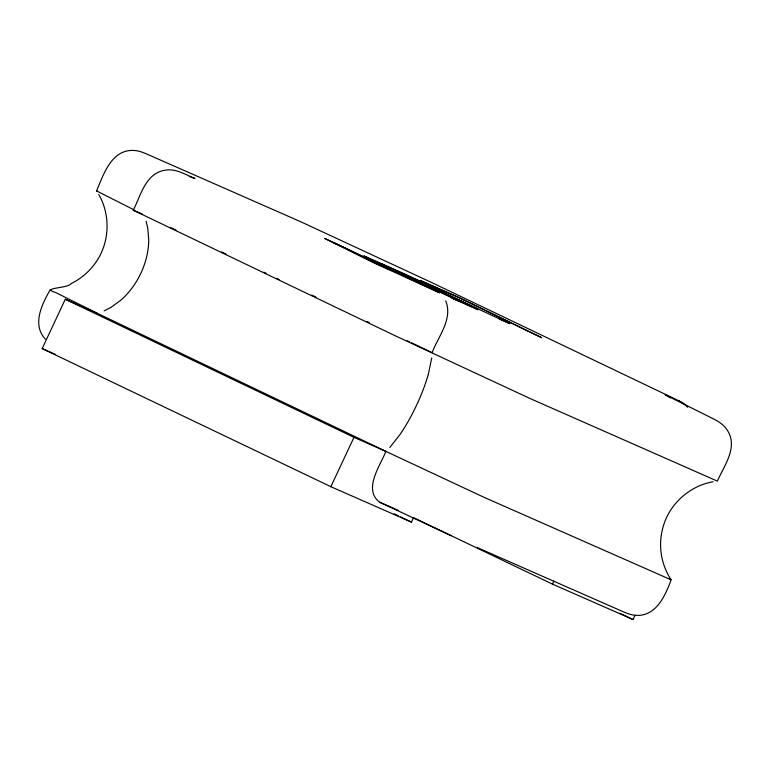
<?xml version="1.0" encoding="UTF-8"?>
<svg xmlns="http://www.w3.org/2000/svg" width="770" height="770" viewBox="0 0 770 770"><rect width="100%" height="100%" fill="white"/><g stroke="black" fill="none" stroke-linecap="round" stroke-linejoin="round"><path stroke-width="1.16" d="M431.749 357.954L428.351 374.201M133.893 209.787L96.558 190.893C103.469 174.607 111.486 149.245 133.807 150.458C138.533 150.612 142.922 152.364 147.195 154.221L300.887 221.818L432.875 283.11L679.101 400.91L683.683 403.624L687.649 407.195M413.288 518.181L411.44 522.127L330.859 486.698L42.186 348.589L65.296 299.241L97.213 313.265L385.886 451.374L483.906 497.256L671.132 579.829C665.434 595.335 656.194 616.568 636.193 615.336C631.467 615.172 627.078 613.43 622.805 611.563L477.429 547.653M670.497 397.859L665.174 394.789L713.386 418.851C719.084 421.594 724.445 425.319 727.727 430.863C738.122 447.765 723.896 465.966 717.371 481.125L530.145 398.552L395.963 336.115L133.297 210.239C140.737 195.484 145.703 172.846 165.425 170.17C176.041 168.341 185.599 174.742 194.983 178.524L189.218 176.407M330.859 486.698L353.979 437.35L385.886 451.374C380.698 464.878 362.555 489.653 379.697 502.223L451.095 535.66M413.538 517.661L552.456 584.122L553.842 581.157M552.456 584.122L633.036 619.542L635.038 615.249M389.793 447.534L400.265 434.155A62.283 16.16 -64.7 0 0 428.37 374.182M104.123 310.859L110.918 307.394L120.62 300.367A62.283 44.468 -64.1 0 0 148.745 240.404L147.83 228.613L146.088 221.288M713.059 481.76C690.084 485.735 670.208 503.291 663.461 525.621C660.025 536.709 659.669 548.712 662.441 559.982C663.875 565.613 666.031 571.042 668.861 576.114C669.101 577.086 672.836 581.312 669.823 578.982M133.297 210.239L142.488 214.137M96.558 190.893L97.059 191.008M50.82 289.722L50.32 289.597C42.052 303.9 31.657 324.594 45.411 339.175M498.844 318.655L509.836 323.718L453.588 297.518M42.186 348.589L55.248 354.335M379.697 502.223L398.369 510.433M450.075 296.036L427.023 285.699L478.006 309.723L453.809 298.991L451.952 298.077L458.535 300.935L363.786 255.9L393.528 268.951A37.961 0.529 25.1 0 1 410.208 276.584L428.341 285.073M477.766 308.924L433.606 287.576L381.237 263.792L420.199 282.436L437.774 289.905L429.236 285.641M170.574 227.545L176.003 230.143M221.587 251.944L225.928 254.023M263.908 272.195L266.083 273.235M276.931 278.422L279.106 279.462M311.658 295.035L315.998 297.114M367.011 321.523L369.177 322.553M407.166 340.725L409.332 341.764M411.507 342.804L432.124 352.67C438.034 336.74 453.193 318.992 445.705 300.878M65.296 299.241L353.979 437.35M620.004 613.315L633.036 619.542M394.076 513.821L398.417 515.9M400.583 516.93L411.44 522.127M97.213 313.265L55.796 292.59C39.511 287.653 68.569 288.519 71.129 283.572C81.562 278.49 90.552 270.539 96.876 260.809C109.715 241.328 110.476 214.811 98.83 194.608M683.683 403.624L679.101 400.91M440.325 289.876L420.439 280.501L457.563 296.825L541.734 337.751L460.373 298.327L431.383 285.574L440.325 289.876M411.036 279.173L406.522 277.229L439.535 292.812L375.606 263.638L324.699 238.411L411.036 279.173M335.941 243.618L333.824 242.685L373.026 262.243L395.607 272.166L335.941 243.618"/></g></svg>
